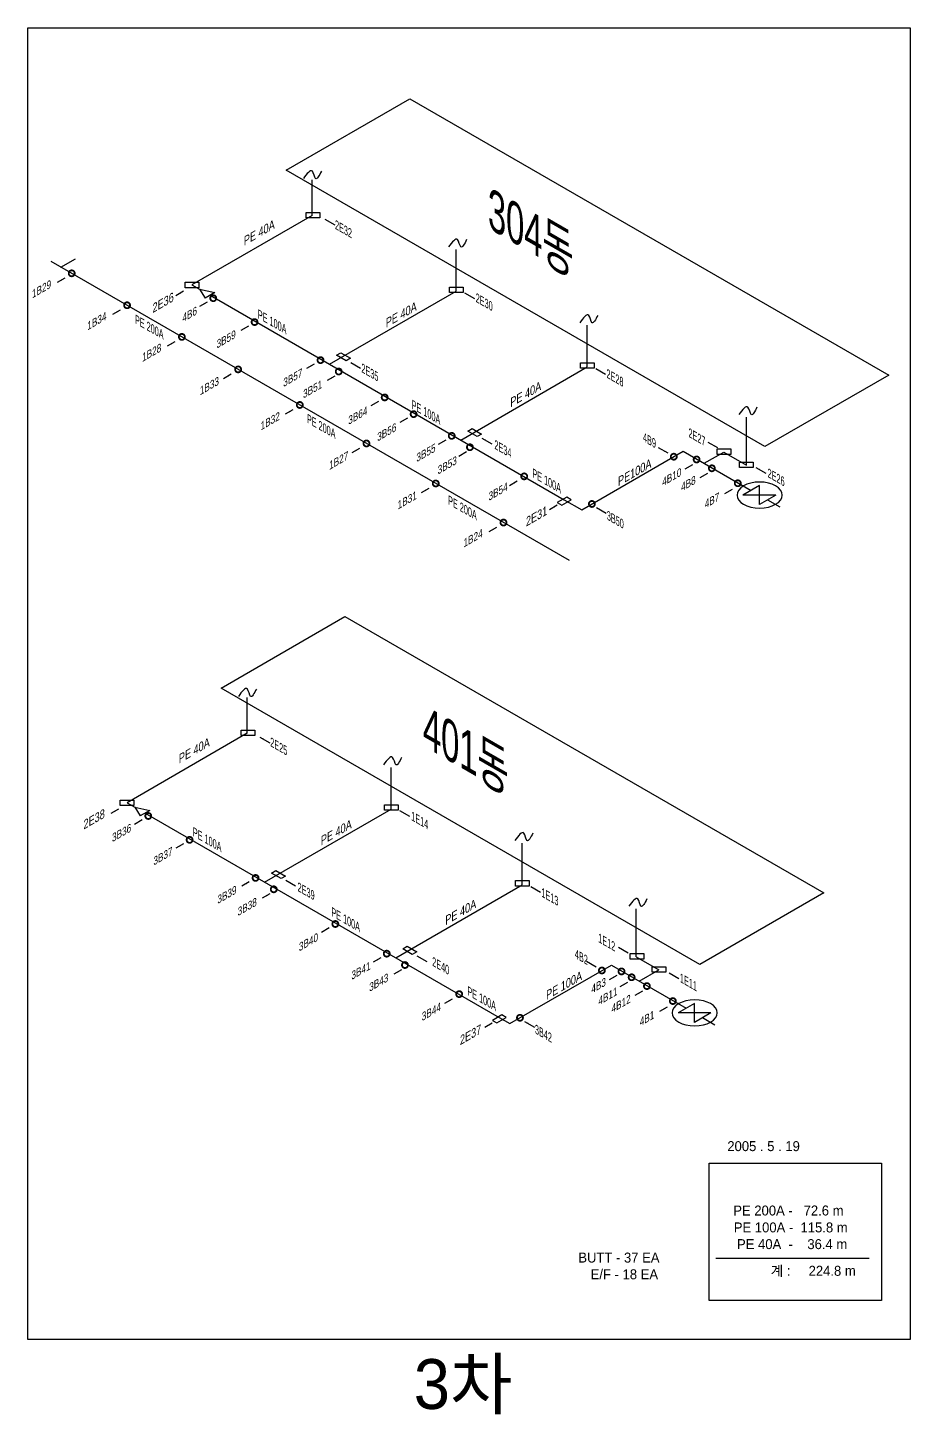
# Model space of a CAD drawing. Extents: x 207357 to 2790028, y 575219 to 1181204.
# Drawn here: x 1451810 to 1583705, y 942648 to 1149901 of the extents above; entities that cross this region are included whole.
import ezdxf

# ---------------------------------------------------------------- set-up
doc = ezdxf.new("R2010")
doc.units = 0
doc.header["$LTSCALE"] = 100
doc.layers.get('0').update_dxf_attribs({"linetype": 'CONTINUOUS'})
for name, color, linetype in [('2차ABF', 4, 'CONTINUOUS'), ('ABF', 4, 'CONTINUOUS'), ('EF', 6, 'CONTINUOUS'), ('GAS', 1, 'CONTINUOUS'), ('GTEXT', 2, 'CONTINUOUS'), ('지시선', 50, 'CONTINUOUS')]:
    doc.layers.add(name, color=color, linetype=linetype)
doc.styles.get("Standard").update_dxf_attribs({"font": 'Dotum.ttf'})
doc.dimstyles.get("Standard").update_dxf_attribs({"dimtxt": 0.18, "dimasz": 0.18, "dimexe": 0.18, "dimexo": 0.0625, "dimgap": 0.09, "dimtad": 0, "dimtih": 1, "dimtoh": 1, "dimdec": 4, "dimzin": 0, "dimdsep": 46, "dimtxsty": 'Standard', "dimcen": 0.09, "dimadec": 0, "dimazin": 0, "dimtfac": 1, "dimtdec": 4, "dimtofl": 0, "dimtmove": 0, "dimatfit": 3, "dimfxl": 0, "dimtolj": 1, "dimtzin": 0, "dimarcsym": 0})

# ---------------------------------------------------------------- blocks, each defined once
blk = doc.blocks.new('E')
at = {"layer": 'EF'}
for p, q in [((266, 588), (-1165, -238)), ((-508, -618), (924, 208)), ((924, 208), (266, 588)), ((-1165, -238), (-508, -618))]:
    blk.add_line(p, q, dxfattribs=at)

msp = doc.modelspace()

# ---------------------------------------------------------------- linework, layer by layer
for p, q in [((1490414, 1128600), (1508922, 1139285)), ((1508922, 1139285), (1580483, 1097969)), ((1561976, 1087284), (1490414, 1128600)), ((1580483, 1097969), (1561976, 1087284)), ((1480704, 1051202), (1499212, 1061887)), ((1499212, 1061887), (1570773, 1020571)), ((1552266, 1009886), (1480704, 1051202)), ((1570773, 1020571), (1552266, 1009886))]:
    msp.add_line(p, q)
at = {"layer": 'ABF', "const_width": 271}
for points in [[(1457939, 1113191, -1), (1458831, 1113191, -1)], [(1466211, 1108415, -1), (1467102, 1108415, -1)], [(1479087, 1109472, -1), (1479979, 1109472, -1)], [(1485268, 1105904, -1), (1486160, 1105904, -1)], [(1474401, 1103687, -1), (1475292, 1103687, -1)], [(1495124, 1100214, -1), (1496015, 1100214, -1)], [(1482810, 1098832, -1), (1483701, 1098832, -1)], [(1497843, 1098514, -1), (1498734, 1098514, -1)], [(1504711, 1094642, -1), (1505603, 1094642, -1)], [(1492024, 1093512, -1), (1492916, 1093512, -1)], [(1509036, 1092145, -1), (1509928, 1092145, -1)], [(1501990, 1087758, -1), (1502881, 1087758, -1)], [(1514730, 1088894, -1), (1515622, 1088894, -1)], [(1517450, 1087194, -1), (1518341, 1087194, -1)], [(1547918, 1085781, -1), (1548809, 1085781, -1)], [(1551329, 1085364, -1), (1552220, 1085364, -1)], [(1553610, 1084047, -1), (1554502, 1084047, -1)], [(1512346, 1081779, -1), (1513237, 1081779, -1)], [(1525556, 1082844, -1), (1526447, 1082844, -1)], [(1557482, 1081812, -1), (1558373, 1081812, -1)], [(1535676, 1078713, -1), (1536567, 1078713, -1)], [(1522464, 1075937, -1), (1523356, 1075937, -1)], [(1469378, 1032074, -1), (1470269, 1032074, -1)], [(1475558, 1028506, -1), (1476450, 1028506, -1)], [(1485414, 1022816, -1), (1486305, 1022816, -1)], [(1488133, 1021116, -1), (1489024, 1021116, -1)], [(1497339, 1015931, -1), (1498230, 1015931, -1)], [(1505020, 1011496, -1), (1505912, 1011496, -1)], [(1507740, 1009796, -1), (1508631, 1009796, -1)], [(1537171, 1008982, -1), (1538062, 1008982, -1)], [(1540108, 1008839, -1), (1541000, 1008839, -1)], [(1541619, 1007967, -1), (1542510, 1007967, -1)], [(1515846, 1005446, -1), (1516737, 1005446, -1)], [(1543900, 1006649, -1), (1544792, 1006649, -1)], [(1547772, 1004414, -1), (1548663, 1004414, -1)], [(1524929, 1001914, -1), (1525821, 1001914, -1)]]:
    msp.add_lwpolyline(points, format="xyb", close=True, dxfattribs=at)
at = {"layer": 'EF'}
for points in [[(1493431, 1122305), (1495472, 1122305), (1495472, 1121495), (1493431, 1121495)], [(1475340, 1111847), (1477381, 1111847), (1477381, 1111037), (1475340, 1111037)], [(1514822, 1111135), (1516863, 1111135), (1516863, 1110325), (1514822, 1110325)], [(1534428, 1099815), (1536469, 1099815), (1536469, 1099005), (1534428, 1099005)], [(1554856, 1086942), (1556897, 1086942), (1556897, 1086132), (1554856, 1086132)], [(1558164, 1084988), (1560205, 1084988), (1560205, 1084178), (1558164, 1084178)], [(1483721, 1044907), (1485762, 1044907), (1485762, 1044097), (1483721, 1044097)], [(1465630, 1034449), (1467671, 1034449), (1467671, 1033639), (1465630, 1033639)], [(1505112, 1033737), (1507153, 1033737), (1507153, 1032927), (1505112, 1032927)], [(1524718, 1022417), (1526759, 1022417), (1526759, 1021607), (1524718, 1021607)], [(1541852, 1011503), (1543893, 1011503), (1543893, 1010692), (1541852, 1010692)], [(1545146, 1009544), (1547187, 1009544), (1547187, 1008734), (1545146, 1008734)]]:
    msp.add_lwpolyline(points, close=True, dxfattribs=at)
at = {"layer": 'GAS'}
for p, q in [((1494337, 1121843), (1494337, 1127170)), ((1494337, 1121843), (1476356, 1111461)), ((1456777, 1114119), (1458948, 1115373)), ((1515818, 1110512), (1515818, 1116737)), ((1532756, 1070252), (1455302, 1114970)), ((1476356, 1111461), (1477504, 1110799)), ((1479053, 1109904), (1531996, 1079338)), ((1496909, 1099595), (1515818, 1110512)), ((1535425, 1099192), (1535425, 1105417)), ((1516516, 1088275), (1535425, 1099192)), ((1559216, 1084532), (1559216, 1091681)), ((1534601, 1077834), (1549784, 1086600)), ((1549784, 1086600), (1559926, 1080745)), ((1552914, 1084794), (1555839, 1086482)), ((1555839, 1086482), (1559216, 1084532)), ((1531996, 1079338), (1534601, 1077834)), ((1562372, 1079333), (1564205, 1078274)), ((1484627, 1044445), (1484627, 1049772)), ((1484627, 1044445), (1466647, 1034064)), ((1506108, 1033115), (1506108, 1039339)), ((1466647, 1034064), (1467794, 1033401)), ((1469343, 1032507), (1522286, 1001940)), ((1487199, 1022197), (1506108, 1033115)), ((1525715, 1021795), (1525715, 1028019)), ((1506806, 1010877), (1525715, 1021795)), ((1542751, 1011035), (1542751, 1018183)), ((1523854, 1001035), (1539038, 1009801)), ((1539038, 1009801), (1550216, 1003347)), ((1542751, 1011035), (1546129, 1009085)), ((1543204, 1007396), (1546129, 1009085)), ((1522286, 1001940), (1523854, 1001035)), ((1552662, 1001935), (1554495, 1000877))]:
    msp.add_line(p, q, dxfattribs=at)
at = {"layer": 'GTEXT'}
for p, q in [((1477504, 1110799), (1478344, 1109495)), ((1477504, 1110799), (1479762, 1110314)), ((1479762, 1110314), (1478344, 1109495)), ((1561149, 1081451), (1558703, 1080039)), ((1563595, 1080039), (1558703, 1080039)), ((1561149, 1078627), (1561149, 1081451)), ((1563595, 1080039), (1561149, 1078627)), ((1467794, 1033401), (1470052, 1032916)), ((1467794, 1033401), (1468634, 1032097)), ((1470052, 1032916), (1468634, 1032097)), ((1551439, 1004054), (1548993, 1002641)), ((1551439, 1001229), (1551439, 1004054)), ((1553885, 1002641), (1548993, 1002641)), ((1553885, 1002641), (1551439, 1001229)), ((1554642, 966000), (1577582, 966000))]:
    msp.add_line(p, q, dxfattribs=at)
for points in [[(1583705, 1149901), (1583705, 953827), (1451810, 953827), (1451810, 1149901)], [(1553642, 980160), (1579423, 980160), (1579423, 959655), (1553642, 959655)]]:
    msp.add_lwpolyline(points, close=True, dxfattribs=at)
at = {"layer": 'GTEXT', "ltscale": 0.6, "extrusion": (0, 0, -1)}
for centre in [(1561190, 1080044), (1551480, 1002646)]:
    msp.add_ellipse(centre, major_axis=(-3376, 0), ratio=0.5773503, dxfattribs=at)
at = {"layer": 'GTEXT'}
for points in [[(1495689, 1128444), (1494833, 1127343), (1494344, 1128444), (1492999, 1127343)], [(1517400, 1118229), (1516544, 1117128), (1516055, 1118229), (1514710, 1117128)], [(1537007, 1106909), (1536151, 1105808), (1535662, 1106909), (1534317, 1105808)], [(1560798, 1093174), (1559942, 1092073), (1559453, 1093174), (1558108, 1092073)], [(1485979, 1051047), (1485123, 1049946), (1484634, 1051047), (1483289, 1049946)], [(1507690, 1040832), (1506834, 1039731), (1506345, 1040832), (1505000, 1039731)], [(1527297, 1029512), (1526441, 1028411), (1525952, 1029512), (1524607, 1028411)], [(1544333, 1019676), (1543477, 1018575), (1542988, 1019676), (1541643, 1018575)]]:
    msp.add_spline(points, degree=3, dxfattribs=at)

# ---------------------------------------------------------------- block references
at = {"layer": 'GAS', "xscale": -1}
for p in [(1498877, 1100728), (1518484, 1089408), (1489167, 1023330), (1508774, 1012010)]:
    msp.add_blockref('E', p, dxfattribs=at)
at = {"layer": 'GAS'}
for p in [(1532120, 1079149), (1522410, 1001751)]:
    msp.add_blockref('E', p, dxfattribs=at)

# ---------------------------------------------------------------- texts
at = {"layer": '2차ABF', "oblique": 30}
for s, p in [('1B29', (1452446, 1109413)), ('1B34', (1460718, 1104637)), ('4B6', (1474924, 1105823)), ('3B59', (1480037, 1101912)), ('1B28', (1468908, 1099908)), ('3B57', (1490002, 1096158)), ('1B33', (1477531, 1094930)), ('3B51', (1492966, 1094447)), ('1B32', (1486623, 1089681)), ('3B64', (1499717, 1090513)), ('3B56', (1504042, 1088016)), ('1B27', (1496858, 1083772)), ('3B55', (1509900, 1084933)), ('3B53', (1513081, 1083076)), ('4B10', (1546640, 1081318)), ('3B54', (1520679, 1079142)), ('4B8', (1549452, 1080534)), ('1B31', (1507101, 1077858)), ('4B7', (1552982, 1077995)), ('1B24', (1516935, 1072180)), ('3B36', (1464415, 1028135)), ('3B37', (1470596, 1024639)), ('3B39', (1480159, 1018881)), ('3B38', (1483183, 1017078)), ('3B40', (1492344, 1011802)), ('3B41', (1500190, 1007536)), ('3B43', (1502847, 1005763)), ('4B3', (1536038, 1005501)), ('4B11', (1537096, 1003719)), ('4B12', (1539064, 1002582)), ('3B44', (1510699, 1001386)), ('4B1', (1543272, 1000597))]:
    msp.add_text(s, height=1079.9, rotation=30, dxfattribs=at).set_placement(p)
at = {"layer": 'ABF', "oblique": 330, "width": 0.8}
for s, p in [('4B9', (1543768, 1088097)), ('3B50', (1538361, 1076407)), ('4B2', (1533591, 1010866)), ('3B42', (1527614, 999608))]:
    msp.add_text(s, height=1196.2, rotation=330, dxfattribs=at).set_placement(p)
at = {"layer": 'EF', "oblique": 330, "width": 0.8}
for s, p in [('2E32', (1497737, 1119852)), ('2E30', (1518764, 1108936)), ('2E35', (1501680, 1098431)), ('2E28', (1538313, 1097611)), ('2E34', (1521559, 1086992)), ('2E27', (1550564, 1088762)), ('2E26', (1562393, 1082747)), ('2E25', (1488057, 1042528)), ('1E14', (1509131, 1031469)), ('2E39', (1492147, 1020871)), ('1E13', (1528582, 1020040)), ('1E12', (1537077, 1013246)), ('2E40', (1512262, 1009718)), ('1E11', (1549291, 1007278))]:
    msp.add_text(s, height=1196.2, rotation=330, dxfattribs=at).set_placement(p)
at = {"layer": 'EF', "oblique": 30}
for s, p in [('2E36', (1470461, 1107223)), ('2E31', (1526270, 1075308)), ('2E38', (1460154, 1030027)), ('2E37', (1516409, 997793))]:
    msp.add_text(s, height=1199.9, rotation=30, dxfattribs=at).set_placement(p)
at = {"layer": 'GTEXT', "oblique": 330, "width": 0.8}
for s, height, p in [('304동', 5382.9, (1520589, 1119981)), ('PE 200A', 1196.2, (1467839, 1105714)), ('PE 100A', 1196.2, (1486200, 1106491)), ('PE 100A', 1196.2, (1509192, 1092975)), ('PE 200A', 1196.2, (1493534, 1090879)), ('PE 100A', 1196.2, (1527225, 1082729)), ('PE 200A', 1196.2, (1514636, 1078696)), ('401동', 5382.9, (1510879, 1042583)), ('PE 100A', 1196.2, (1476490, 1029094)), ('PE 100A', 1196.2, (1497188, 1017144)), ('PE 100A', 1196.2, (1517515, 1005331))]:
    msp.add_text(s, height=height, rotation=330, dxfattribs=at).set_placement(p)
at = {"layer": 'GTEXT', "oblique": 30}
for s, p in [('PE 40A', (1484109, 1117273)), ('PE 40A', (1505329, 1105022)), ('PE 40A', (1523931, 1093122)), ('PE100A', (1540029, 1081334)), ('PE 40A', (1474399, 1039875)), ('PE 40A', (1495619, 1027624)), ('PE 40A', (1514221, 1015724)), ('PE 100A', (1529282, 1004534))]:
    msp.add_text(s, height=1199.9, rotation=30, dxfattribs=at).set_placement(p)
at = {"layer": '지시선'}
for s, height, p in [('2005 . 5 . 19', 1490.66, (1556362, 981981)), ('PE 200A -   72.6 m', 1490.66, (1557253, 972358)), ('PE 100A -  115.8 m', 1490.66, (1557332, 969832)), ('PE 40A  -    36.4 m', 1490.66, (1557814, 967333)), ('BUTT - 37 EA', 1490.66, (1534094, 965323)), ('E/F - 18 EA', 1490.66, (1535939, 962828)), ('계 :     224.8 m', 1490.66, (1562850, 963347)), ('3차', 7453.3, (1509499, 943441))]:
    msp.add_text(s, height=height, dxfattribs=at).set_placement(p)

# ---------------------------------------------------------------- leaders
at = {"layer": 'GAS', "color": 2}
for points in [[(1496220, 1121278), (1497693, 1120428)], [(1457350, 1112456), (1456207, 1111796)], [(1475104, 1110503), (1473961, 1109843)], [(1478602, 1108877), (1477459, 1108217)], [(1517083, 1110272), (1518555, 1109422)], [(1465622, 1107681), (1464478, 1107021)], [(1484783, 1105309), (1483640, 1104649)], [(1473812, 1102952), (1472668, 1102292)], [(1494638, 1099619), (1493495, 1098959)], [(1500074, 1099882), (1501546, 1099032)], [(1536689, 1098952), (1538162, 1098102)], [(1482220, 1098097), (1481077, 1097437)], [(1497721, 1097839), (1496578, 1097179)], [(1491435, 1092777), (1490292, 1092117)], [(1504226, 1094047), (1503083, 1093387)], [(1508551, 1091550), (1507408, 1090890)], [(1514288, 1088274), (1513145, 1087614)], [(1519681, 1088562), (1521153, 1087712)], [(1501401, 1087024), (1500257, 1086364)], [(1517380, 1086489), (1516237, 1085829)], [(1547514, 1086297), (1546076, 1087127)], [(1554948, 1087096), (1553510, 1087926)], [(1551135, 1084575), (1549991, 1083915)], [(1560626, 1084176), (1562098, 1083326)], [(1524966, 1082109), (1523823, 1081449)], [(1553386, 1083283), (1552243, 1082623)], [(1511757, 1081045), (1510614, 1080385)], [(1557076, 1080889), (1555932, 1080229)], [(1530953, 1078523), (1529810, 1077863)], [(1536805, 1078178), (1538278, 1077328)], [(1521875, 1075203), (1520732, 1074543)], [(1486510, 1043880), (1487983, 1043030)], [(1465394, 1033105), (1464251, 1032445)], [(1507373, 1032875), (1508845, 1032025)], [(1468892, 1031480), (1467749, 1030820)], [(1475073, 1027911), (1473930, 1027251)], [(1484928, 1022221), (1483785, 1021561)], [(1490364, 1022485), (1491836, 1021635)], [(1488011, 1020441), (1486868, 1019781)], [(1526979, 1021555), (1528452, 1020705)], [(1496853, 1015336), (1495710, 1014676)], [(1541553, 1011577), (1540116, 1012407)], [(1504578, 1010876), (1503435, 1010216)], [(1509971, 1011165), (1511443, 1010315)], [(1536767, 1009497), (1535329, 1010327)], [(1507670, 1009091), (1506527, 1008431)], [(1539844, 1008231), (1538700, 1007571)], [(1547653, 1008619), (1549125, 1007769)], [(1541425, 1007178), (1540281, 1006518)], [(1543676, 1005885), (1542533, 1005225)], [(1515256, 1004711), (1514113, 1004051)], [(1547366, 1003491), (1546222, 1002831)], [(1521243, 1001125), (1520100, 1000465)], [(1526059, 1001379), (1527531, 1000529)]]:
    msp.add_leader(points, dimstyle='Standard', override={"dimtxt": 2.5, "dimasz": 600, "dimexe": 1.25, "dimexo": 0.625, "dimgap": 0.625, "dimtad": 1, "dimtih": 0, "dimtoh": 0, "dimzin": 8, "dimcen": 2.5, "dimclrd": 2, "dimclre": 2, "dimtofl": 1}, dxfattribs=at)

doc.saveas('drawing.dxf')
